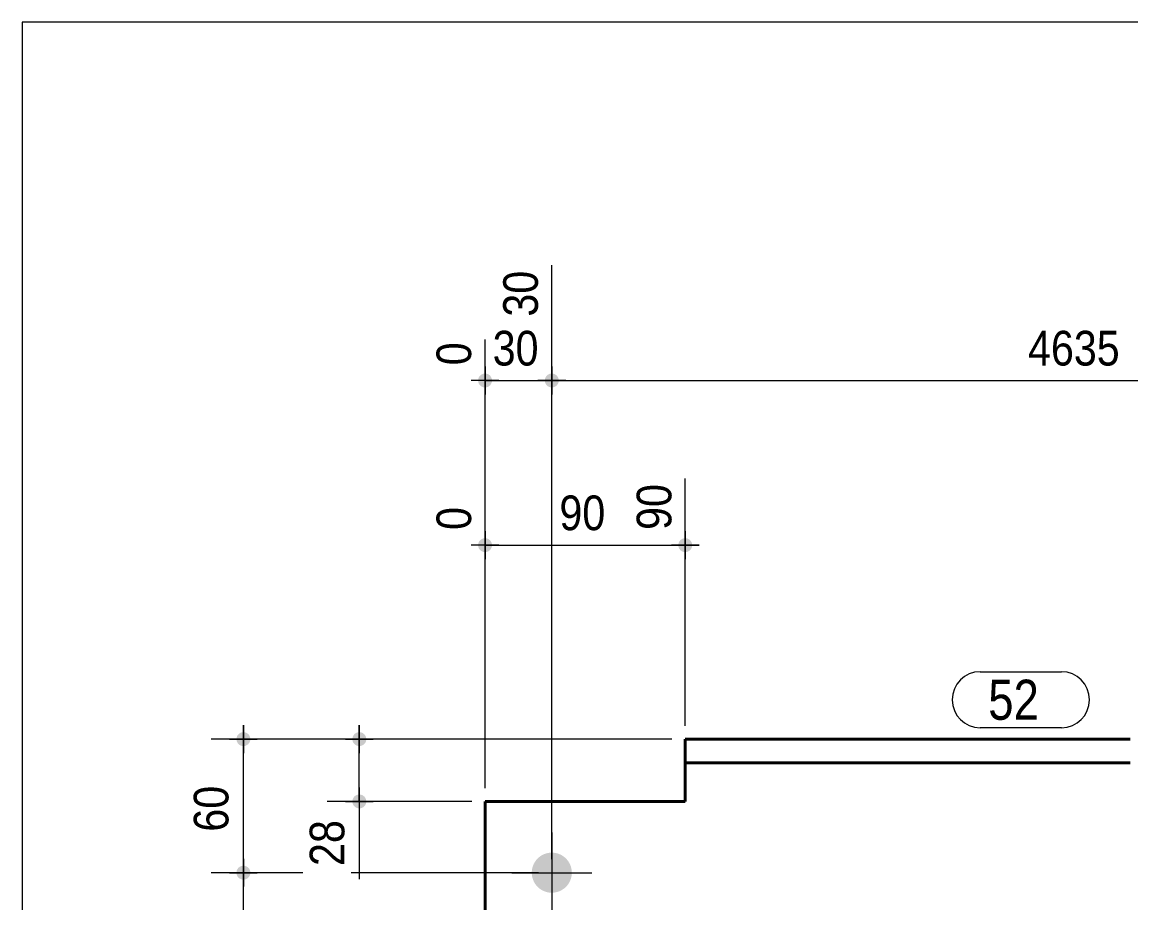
# Model space of a CAD drawing. Header units: millimetres. Extents: x 2 to 287, y 5 to 195.
# Drawn here: x 5 to 88.1, y 129.1 to 195 of the extents above; entities that cross this region are included whole.
import ezdxf

# ---------------------------------------------------------------- set-up
doc = ezdxf.new("R2010")
doc.units = ezdxf.units.MM
for name, color, linetype, lineweight in [('Boulon', 7, 'Continuous', 0), ('Cotation', 7, 'Continuous', 0), ('Feuille dessin', 5, 'Continuous', 0), ('Piece', 2, 'Continuous', 0), ('Repère pièce', 3, 'Continuous', 0)]:
    doc.layers.add(name, color=color, linetype=linetype, lineweight=lineweight)
doc.styles.add('ARIAL', font='ARIAL.TTF')
doc.styles.add('COMIC_SANS_MS', font='COMIC.TTF')

# ---------------------------------------------------------------- blocks, each defined once
blk = doc.blocks.new('*A3')
at = {"layer": 'Boulon'}
for points in [[(43.181, 131.357), (43.182, 131.394), (43.184, 131.43), (43.188, 131.467), (43.192, 131.504), (43.197, 131.54), (43.202, 131.576), (43.209, 131.613), (43.217, 131.649), (43.225, 131.684), (43.235, 131.72), (43.245, 131.755), (43.256, 131.791), (43.268, 131.825), (43.281, 131.86), (43.294, 131.894), (43.309, 131.928), (43.324, 131.961), (43.34, 131.994), (43.357, 132.027), (43.375, 132.059), (43.394, 132.091), (43.413, 132.122), (43.433, 132.153), (43.454, 132.184), (43.476, 132.214), (43.498, 132.243), (43.521, 132.272), (43.545, 132.3), (43.569, 132.327), (43.594, 132.354), (43.62, 132.381), (43.646, 132.406), (43.673, 132.431), (43.701, 132.456), (43.729, 132.48), (43.757, 132.503), (43.787, 132.525), (43.817, 132.546), (43.847, 132.567), (43.878, 132.587), (43.909, 132.607), (43.941, 132.625), (43.973, 132.643), (44.006, 132.66), (44.039, 132.676), (44.072, 132.691), (44.106, 132.706), (44.14, 132.719), (44.175, 132.732), (44.21, 132.744), (44.245, 132.755), (44.28, 132.766), (44.316, 132.775), (44.352, 132.784), (44.388, 132.791), (44.424, 132.798), (44.46, 132.804), (44.497, 132.809), (44.533, 132.813), (44.57, 132.816), (44.607, 132.818), (44.644, 132.82), (44.68, 132.82), (44.717, 132.82), (44.754, 132.818), (44.791, 132.816), (44.827, 132.813), (44.864, 132.809), (44.9, 132.804), (44.937, 132.798), (44.973, 132.791), (45.009, 132.784), (45.045, 132.775), (45.08, 132.766), (45.116, 132.755), (45.151, 132.744), (45.186, 132.732), (45.22, 132.719), (45.254, 132.706), (45.288, 132.691), (45.322, 132.676), (45.355, 132.66), (45.387, 132.643), (45.42, 132.625), (45.451, 132.607), (45.483, 132.587), (45.514, 132.567), (45.544, 132.546), (45.574, 132.525), (45.603, 132.503), (45.632, 132.48), (45.66, 132.456), (45.688, 132.431), (45.715, 132.406), (45.741, 132.381), (45.767, 132.354), (45.792, 132.327), (45.816, 132.3), (45.84, 132.272), (45.863, 132.243), (45.885, 132.214), (45.907, 132.184), (45.928, 132.153), (45.948, 132.122), (45.967, 132.091), (45.985, 132.059), (46.003, 132.027), (46.02, 131.994), (46.036, 131.961), (46.052, 131.928), (46.066, 131.894), (46.08, 131.86), (46.093, 131.825), (46.105, 131.791), (46.116, 131.755), (46.126, 131.72), (46.135, 131.684), (46.144, 131.649), (46.151, 131.613), (46.158, 131.576), (46.164, 131.54), (46.169, 131.504), (46.173, 131.467), (46.176, 131.43), (46.179, 131.394), (46.18, 131.357), (46.18, 131.32), (46.18, 131.283), (46.179, 131.246), (46.176, 131.21), (46.173, 131.173), (46.169, 131.136), (46.164, 131.1), (46.158, 131.064), (46.151, 131.027), (46.144, 130.991), (46.135, 130.956), (46.126, 130.92), (46.116, 130.885), (46.105, 130.849), (46.093, 130.815), (46.08, 130.78), (46.066, 130.746), (46.052, 130.712), (46.036, 130.679), (46.02, 130.646), (46.003, 130.613), (45.985, 130.581), (45.967, 130.549), (45.948, 130.518), (45.928, 130.487), (45.907, 130.456), (45.885, 130.426), (45.863, 130.397), (45.84, 130.368), (45.816, 130.34), (45.792, 130.313), (45.767, 130.286), (45.741, 130.259), (45.715, 130.234), (45.688, 130.209), (45.66, 130.184), (45.632, 130.16), (45.603, 130.137), (45.574, 130.115), (45.544, 130.094), (45.514, 130.073), (45.483, 130.053), (45.451, 130.033), (45.42, 130.015), (45.387, 129.997), (45.355, 129.98), (45.322, 129.964), (45.288, 129.949), (45.254, 129.934), (45.22, 129.921), (45.186, 129.908), (45.151, 129.896), (45.116, 129.885), (45.08, 129.874), (45.045, 129.865), (45.009, 129.856), (44.973, 129.849), (44.937, 129.842), (44.9, 129.836), (44.864, 129.831), (44.827, 129.827), (44.791, 129.824), (44.754, 129.822), (44.717, 129.82), (44.68, 129.82), (44.644, 129.82), (44.607, 129.822), (44.57, 129.824), (44.533, 129.827), (44.497, 129.831), (44.46, 129.836), (44.424, 129.842), (44.388, 129.849), (44.352, 129.856), (44.316, 129.865), (44.28, 129.874), (44.245, 129.885), (44.21, 129.896), (44.175, 129.908), (44.14, 129.921), (44.106, 129.934), (44.072, 129.949), (44.039, 129.964), (44.006, 129.98), (43.973, 129.997), (43.941, 130.015), (43.909, 130.033), (43.878, 130.053), (43.847, 130.073), (43.817, 130.094), (43.787, 130.115), (43.757, 130.137), (43.729, 130.16), (43.701, 130.184), (43.673, 130.209), (43.646, 130.234), (43.62, 130.259), (43.594, 130.286), (43.569, 130.313), (43.545, 130.34), (43.521, 130.368), (43.498, 130.397), (43.476, 130.426), (43.454, 130.456), (43.433, 130.487), (43.413, 130.518), (43.394, 130.549), (43.375, 130.581), (43.357, 130.613), (43.34, 130.646), (43.324, 130.679), (43.309, 130.712), (43.294, 130.746), (43.281, 130.78), (43.268, 130.815), (43.256, 130.849), (43.245, 130.885), (43.235, 130.92), (43.225, 130.956), (43.217, 130.991), (43.209, 131.027), (43.202, 131.064), (43.197, 131.1), (43.192, 131.136), (43.188, 131.173), (43.184, 131.21), (43.182, 131.246), (43.181, 131.283), (43.18, 131.32)], [(43.181, 116.357), (43.182, 116.394), (43.184, 116.43), (43.188, 116.467), (43.192, 116.504), (43.197, 116.54), (43.202, 116.576), (43.209, 116.613), (43.217, 116.649), (43.225, 116.684), (43.235, 116.72), (43.245, 116.755), (43.256, 116.791), (43.268, 116.825), (43.281, 116.86), (43.294, 116.894), (43.309, 116.928), (43.324, 116.961), (43.34, 116.994), (43.357, 117.027), (43.375, 117.059), (43.394, 117.091), (43.413, 117.122), (43.433, 117.153), (43.454, 117.184), (43.476, 117.214), (43.498, 117.243), (43.521, 117.272), (43.545, 117.3), (43.569, 117.327), (43.594, 117.354), (43.62, 117.381), (43.646, 117.406), (43.673, 117.431), (43.701, 117.456), (43.729, 117.48), (43.757, 117.503), (43.787, 117.525), (43.817, 117.546), (43.847, 117.567), (43.878, 117.587), (43.909, 117.607), (43.941, 117.625), (43.973, 117.643), (44.006, 117.66), (44.039, 117.676), (44.072, 117.691), (44.106, 117.706), (44.14, 117.719), (44.175, 117.732), (44.21, 117.744), (44.245, 117.755), (44.28, 117.766), (44.316, 117.775), (44.352, 117.784), (44.388, 117.791), (44.424, 117.798), (44.46, 117.804), (44.497, 117.809), (44.533, 117.813), (44.57, 117.816), (44.607, 117.818), (44.644, 117.82), (44.68, 117.82), (44.717, 117.82), (44.754, 117.818), (44.791, 117.816), (44.827, 117.813), (44.864, 117.809), (44.9, 117.804), (44.937, 117.798), (44.973, 117.791), (45.009, 117.784), (45.045, 117.775), (45.08, 117.766), (45.116, 117.755), (45.151, 117.744), (45.186, 117.732), (45.22, 117.719), (45.254, 117.706), (45.288, 117.691), (45.322, 117.676), (45.355, 117.66), (45.387, 117.643), (45.42, 117.625), (45.451, 117.607), (45.483, 117.587), (45.514, 117.567), (45.544, 117.546), (45.574, 117.525), (45.603, 117.503), (45.632, 117.48), (45.66, 117.456), (45.688, 117.431), (45.715, 117.406), (45.741, 117.381), (45.767, 117.354), (45.792, 117.327), (45.816, 117.3), (45.84, 117.272), (45.863, 117.243), (45.885, 117.214), (45.907, 117.184), (45.928, 117.153), (45.948, 117.122), (45.967, 117.091), (45.985, 117.059), (46.003, 117.027), (46.02, 116.994), (46.036, 116.961), (46.052, 116.928), (46.066, 116.894), (46.08, 116.86), (46.093, 116.825), (46.105, 116.791), (46.116, 116.755), (46.126, 116.72), (46.135, 116.684), (46.144, 116.649), (46.151, 116.613), (46.158, 116.576), (46.164, 116.54), (46.169, 116.504), (46.173, 116.467), (46.176, 116.43), (46.179, 116.394), (46.18, 116.357), (46.18, 116.32), (46.18, 116.283), (46.179, 116.246), (46.176, 116.21), (46.173, 116.173), (46.169, 116.136), (46.164, 116.1), (46.158, 116.064), (46.151, 116.027), (46.144, 115.991), (46.135, 115.956), (46.126, 115.92), (46.116, 115.885), (46.105, 115.849), (46.093, 115.815), (46.08, 115.78), (46.066, 115.746), (46.052, 115.712), (46.036, 115.679), (46.02, 115.646), (46.003, 115.613), (45.985, 115.581), (45.967, 115.549), (45.948, 115.518), (45.928, 115.487), (45.907, 115.456), (45.885, 115.426), (45.863, 115.397), (45.84, 115.368), (45.816, 115.34), (45.792, 115.313), (45.767, 115.286), (45.741, 115.259), (45.715, 115.234), (45.688, 115.209), (45.66, 115.184), (45.632, 115.16), (45.603, 115.137), (45.574, 115.115), (45.544, 115.094), (45.514, 115.073), (45.483, 115.053), (45.451, 115.033), (45.42, 115.015), (45.387, 114.997), (45.355, 114.98), (45.322, 114.964), (45.288, 114.949), (45.254, 114.934), (45.22, 114.921), (45.186, 114.908), (45.151, 114.896), (45.116, 114.885), (45.08, 114.874), (45.045, 114.865), (45.009, 114.856), (44.973, 114.849), (44.937, 114.842), (44.9, 114.836), (44.864, 114.831), (44.827, 114.827), (44.791, 114.824), (44.754, 114.822), (44.717, 114.82), (44.68, 114.82), (44.644, 114.82), (44.607, 114.822), (44.57, 114.824), (44.533, 114.827), (44.497, 114.831), (44.46, 114.836), (44.424, 114.842), (44.388, 114.849), (44.352, 114.856), (44.316, 114.865), (44.28, 114.874), (44.245, 114.885), (44.21, 114.896), (44.175, 114.908), (44.14, 114.921), (44.106, 114.934), (44.072, 114.949), (44.039, 114.964), (44.006, 114.98), (43.973, 114.997), (43.941, 115.015), (43.909, 115.033), (43.878, 115.053), (43.847, 115.073), (43.817, 115.094), (43.787, 115.115), (43.757, 115.137), (43.729, 115.16), (43.701, 115.184), (43.673, 115.209), (43.646, 115.234), (43.62, 115.259), (43.594, 115.286), (43.569, 115.313), (43.545, 115.34), (43.521, 115.368), (43.498, 115.397), (43.476, 115.426), (43.454, 115.456), (43.433, 115.487), (43.413, 115.518), (43.394, 115.549), (43.375, 115.581), (43.357, 115.613), (43.34, 115.646), (43.324, 115.679), (43.309, 115.712), (43.294, 115.746), (43.281, 115.78), (43.268, 115.815), (43.256, 115.849), (43.245, 115.885), (43.235, 115.92), (43.225, 115.956), (43.217, 115.991), (43.209, 116.027), (43.202, 116.064), (43.197, 116.1), (43.192, 116.136), (43.188, 116.173), (43.184, 116.21), (43.182, 116.246), (43.181, 116.283), (43.18, 116.32)], [(43.181, 101.357), (43.182, 101.394), (43.184, 101.43), (43.188, 101.467), (43.192, 101.504), (43.197, 101.54), (43.202, 101.576), (43.209, 101.613), (43.217, 101.649), (43.225, 101.684), (43.235, 101.72), (43.245, 101.755), (43.256, 101.791), (43.268, 101.825), (43.281, 101.86), (43.294, 101.894), (43.309, 101.928), (43.324, 101.961), (43.34, 101.994), (43.357, 102.027), (43.375, 102.059), (43.394, 102.091), (43.413, 102.122), (43.433, 102.153), (43.454, 102.184), (43.476, 102.214), (43.498, 102.243), (43.521, 102.272), (43.545, 102.3), (43.569, 102.327), (43.594, 102.354), (43.62, 102.381), (43.646, 102.406), (43.673, 102.431), (43.701, 102.456), (43.729, 102.48), (43.757, 102.503), (43.787, 102.525), (43.817, 102.546), (43.847, 102.567), (43.878, 102.587), (43.909, 102.607), (43.941, 102.625), (43.973, 102.643), (44.006, 102.66), (44.039, 102.676), (44.072, 102.691), (44.106, 102.706), (44.14, 102.719), (44.175, 102.732), (44.21, 102.744), (44.245, 102.755), (44.28, 102.766), (44.316, 102.775), (44.352, 102.784), (44.388, 102.791), (44.424, 102.798), (44.46, 102.804), (44.497, 102.809), (44.533, 102.813), (44.57, 102.816), (44.607, 102.818), (44.644, 102.82), (44.68, 102.82), (44.717, 102.82), (44.754, 102.818), (44.791, 102.816), (44.827, 102.813), (44.864, 102.809), (44.9, 102.804), (44.937, 102.798), (44.973, 102.791), (45.009, 102.784), (45.045, 102.775), (45.08, 102.766), (45.116, 102.755), (45.151, 102.744), (45.186, 102.732), (45.22, 102.719), (45.254, 102.706), (45.288, 102.691), (45.322, 102.676), (45.355, 102.66), (45.387, 102.643), (45.42, 102.625), (45.451, 102.607), (45.483, 102.587), (45.514, 102.567), (45.544, 102.546), (45.574, 102.525), (45.603, 102.503), (45.632, 102.48), (45.66, 102.456), (45.688, 102.431), (45.715, 102.406), (45.741, 102.381), (45.767, 102.354), (45.792, 102.327), (45.816, 102.3), (45.84, 102.272), (45.863, 102.243), (45.885, 102.214), (45.907, 102.184), (45.928, 102.153), (45.948, 102.122), (45.967, 102.091), (45.985, 102.059), (46.003, 102.027), (46.02, 101.994), (46.036, 101.961), (46.052, 101.928), (46.066, 101.894), (46.08, 101.86), (46.093, 101.825), (46.105, 101.791), (46.116, 101.755), (46.126, 101.72), (46.135, 101.684), (46.144, 101.649), (46.151, 101.613), (46.158, 101.576), (46.164, 101.54), (46.169, 101.504), (46.173, 101.467), (46.176, 101.43), (46.179, 101.394), (46.18, 101.357), (46.18, 101.32), (46.18, 101.283), (46.179, 101.246), (46.176, 101.21), (46.173, 101.173), (46.169, 101.136), (46.164, 101.1), (46.158, 101.064), (46.151, 101.027), (46.144, 100.991), (46.135, 100.956), (46.126, 100.92), (46.116, 100.885), (46.105, 100.849), (46.093, 100.815), (46.08, 100.78), (46.066, 100.746), (46.052, 100.712), (46.036, 100.679), (46.02, 100.646), (46.003, 100.613), (45.985, 100.581), (45.967, 100.549), (45.948, 100.518), (45.928, 100.487), (45.907, 100.456), (45.885, 100.426), (45.863, 100.397), (45.84, 100.368), (45.816, 100.34), (45.792, 100.313), (45.767, 100.286), (45.741, 100.259), (45.715, 100.234), (45.688, 100.209), (45.66, 100.184), (45.632, 100.16), (45.603, 100.137), (45.574, 100.115), (45.544, 100.094), (45.514, 100.073), (45.483, 100.053), (45.451, 100.033), (45.42, 100.015), (45.387, 99.997), (45.355, 99.98), (45.322, 99.964), (45.288, 99.949), (45.254, 99.934), (45.22, 99.921), (45.186, 99.908), (45.151, 99.896), (45.116, 99.885), (45.08, 99.874), (45.045, 99.865), (45.009, 99.856), (44.973, 99.849), (44.937, 99.842), (44.9, 99.836), (44.864, 99.831), (44.827, 99.827), (44.791, 99.824), (44.754, 99.822), (44.717, 99.82), (44.68, 99.82), (44.644, 99.82), (44.607, 99.822), (44.57, 99.824), (44.533, 99.827), (44.497, 99.831), (44.46, 99.836), (44.424, 99.842), (44.388, 99.849), (44.352, 99.856), (44.316, 99.865), (44.28, 99.874), (44.245, 99.885), (44.21, 99.896), (44.175, 99.908), (44.14, 99.921), (44.106, 99.934), (44.072, 99.949), (44.039, 99.964), (44.006, 99.98), (43.973, 99.997), (43.941, 100.015), (43.909, 100.033), (43.878, 100.053), (43.847, 100.073), (43.817, 100.094), (43.787, 100.115), (43.757, 100.137), (43.729, 100.16), (43.701, 100.184), (43.673, 100.209), (43.646, 100.234), (43.62, 100.259), (43.594, 100.286), (43.569, 100.313), (43.545, 100.34), (43.521, 100.368), (43.498, 100.397), (43.476, 100.426), (43.454, 100.456), (43.433, 100.487), (43.413, 100.518), (43.394, 100.549), (43.375, 100.581), (43.357, 100.613), (43.34, 100.646), (43.324, 100.679), (43.309, 100.712), (43.294, 100.746), (43.281, 100.78), (43.268, 100.815), (43.256, 100.849), (43.245, 100.885), (43.235, 100.92), (43.225, 100.956), (43.217, 100.991), (43.209, 101.027), (43.202, 101.064), (43.197, 101.1), (43.192, 101.136), (43.188, 101.173), (43.184, 101.21), (43.182, 101.246), (43.181, 101.283), (43.18, 101.32)]]:
    blk.add_hatch(color=256, dxfattribs=at).paths.add_polyline_path(points, flags=17)
at = {"layer": 'Boulon', "linetype": 'Continuous', "lineweight": 0}
for p, q in [((44.68, 134.32), (44.68, 128.32)), ((41.68, 131.32), (47.68, 131.32)), ((44.68, 119.32), (44.68, 113.32)), ((41.68, 116.32), (47.68, 116.32)), ((44.68, 104.32), (44.68, 98.32)), ((41.68, 101.32), (47.68, 101.32))]:
    blk.add_line(p, q, dxfattribs=at)
blk = doc.blocks.new('*A5')
at = {"layer": 'Piece', "color": 2, "linetype": 'Continuous', "lineweight": 40}
for p, q in [((54.679904, 136.653333), (54.679904, 141.32)), ((54.679904, 141.32), (88.013238, 141.32)), ((88.013238, 139.536667), (54.679904, 139.536667)), ((39.68, 95.986667), (39.68, 136.653333)), ((39.68, 136.653333), (54.679904, 136.653333))]:
    blk.add_line(p, q, dxfattribs=at)
blk = doc.blocks.new('*A6')
at = {"layer": 'Feuille dessin', "linetype": 'Continuous', "lineweight": 0}
for p, q in [((282, 195), (5, 195)), ((5, 195), (5, 5))]:
    blk.add_line(p, q, dxfattribs=at)
blk = doc.blocks.new('*A12')
at = {"layer": 'Cotation'}
for points in [[(39.654, 155.323), (39.629, 155.325), (39.604, 155.328), (39.579, 155.333), (39.554, 155.338), (39.529, 155.345), (39.505, 155.353), (39.481, 155.362), (39.458, 155.372), (39.435, 155.384), (39.413, 155.397), (39.391, 155.41), (39.37, 155.425), (39.35, 155.441), (39.331, 155.457), (39.312, 155.475), (39.295, 155.493), (39.278, 155.513), (39.262, 155.533), (39.248, 155.554), (39.234, 155.575), (39.221, 155.597), (39.21, 155.62), (39.2, 155.644), (39.19, 155.667), (39.182, 155.692), (39.176, 155.716), (39.17, 155.741), (39.166, 155.766), (39.163, 155.792), (39.161, 155.817), (39.16, 155.843), (39.161, 155.868), (39.163, 155.893), (39.166, 155.919), (39.17, 155.944), (39.176, 155.969), (39.182, 155.993), (39.19, 156.018), (39.2, 156.042), (39.21, 156.065), (39.221, 156.088), (39.234, 156.11), (39.248, 156.131), (39.262, 156.152), (39.278, 156.172), (39.295, 156.192), (39.312, 156.21), (39.331, 156.228), (39.35, 156.244), (39.37, 156.26), (39.391, 156.275), (39.413, 156.289), (39.435, 156.301), (39.458, 156.313), (39.481, 156.323), (39.505, 156.332), (39.529, 156.34), (39.554, 156.347), (39.579, 156.353), (39.604, 156.357), (39.629, 156.36), (39.654, 156.362), (39.68, 156.363), (39.706, 156.362), (39.731, 156.36), (39.756, 156.357), (39.781, 156.353), (39.806, 156.347), (39.831, 156.34), (39.855, 156.332), (39.879, 156.323), (39.902, 156.313), (39.925, 156.301), (39.947, 156.289), (39.969, 156.275), (39.99, 156.26), (40.01, 156.244), (40.029, 156.228), (40.048, 156.21), (40.065, 156.192), (40.082, 156.172), (40.098, 156.152), (40.112, 156.131), (40.126, 156.11), (40.139, 156.088), (40.15, 156.065), (40.16, 156.042), (40.17, 156.018), (40.178, 155.993), (40.184, 155.969), (40.19, 155.944), (40.194, 155.919), (40.197, 155.893), (40.199, 155.868), (40.2, 155.843), (40.199, 155.817), (40.197, 155.792), (40.194, 155.766), (40.19, 155.741), (40.184, 155.716), (40.178, 155.692), (40.17, 155.667), (40.16, 155.644), (40.15, 155.62), (40.139, 155.597), (40.126, 155.575), (40.112, 155.554), (40.098, 155.533), (40.082, 155.513), (40.065, 155.493), (40.048, 155.475), (40.029, 155.457), (40.01, 155.441), (39.99, 155.425), (39.969, 155.41), (39.947, 155.397), (39.925, 155.384), (39.902, 155.372), (39.879, 155.362), (39.855, 155.353), (39.831, 155.345), (39.806, 155.338), (39.781, 155.333), (39.756, 155.328), (39.731, 155.325), (39.706, 155.323), (39.68, 155.323)], [(54.654, 155.323), (54.629, 155.325), (54.604, 155.328), (54.578, 155.333), (54.554, 155.338), (54.529, 155.345), (54.505, 155.353), (54.481, 155.362), (54.458, 155.372), (54.435, 155.384), (54.413, 155.397), (54.391, 155.41), (54.37, 155.425), (54.35, 155.441), (54.331, 155.457), (54.312, 155.475), (54.295, 155.493), (54.278, 155.513), (54.262, 155.533), (54.248, 155.554), (54.234, 155.575), (54.221, 155.597), (54.21, 155.62), (54.199, 155.644), (54.19, 155.667), (54.182, 155.692), (54.175, 155.716), (54.17, 155.741), (54.166, 155.766), (54.162, 155.792), (54.161, 155.817), (54.16, 155.843), (54.161, 155.868), (54.162, 155.893), (54.166, 155.919), (54.17, 155.944), (54.175, 155.969), (54.182, 155.993), (54.19, 156.018), (54.199, 156.042), (54.21, 156.065), (54.221, 156.088), (54.234, 156.11), (54.248, 156.131), (54.262, 156.152), (54.278, 156.172), (54.295, 156.192), (54.312, 156.21), (54.331, 156.228), (54.35, 156.244), (54.37, 156.26), (54.391, 156.275), (54.413, 156.289), (54.435, 156.301), (54.458, 156.313), (54.481, 156.323), (54.505, 156.332), (54.529, 156.34), (54.554, 156.347), (54.578, 156.353), (54.604, 156.357), (54.629, 156.36), (54.654, 156.362), (54.68, 156.363), (54.705, 156.362), (54.731, 156.36), (54.756, 156.357), (54.781, 156.353), (54.806, 156.347), (54.831, 156.34), (54.855, 156.332), (54.879, 156.323), (54.902, 156.313), (54.925, 156.301), (54.947, 156.289), (54.969, 156.275), (54.99, 156.26), (55.01, 156.244), (55.029, 156.228), (55.048, 156.21), (55.065, 156.192), (55.082, 156.172), (55.098, 156.152), (55.112, 156.131), (55.126, 156.11), (55.139, 156.088), (55.15, 156.065), (55.16, 156.042), (55.17, 156.018), (55.178, 155.993), (55.184, 155.969), (55.19, 155.944), (55.194, 155.919), (55.197, 155.893), (55.199, 155.868), (55.2, 155.843), (55.199, 155.817), (55.197, 155.792), (55.194, 155.766), (55.19, 155.741), (55.184, 155.716), (55.178, 155.692), (55.17, 155.667), (55.16, 155.644), (55.15, 155.62), (55.139, 155.597), (55.126, 155.575), (55.112, 155.554), (55.098, 155.533), (55.082, 155.513), (55.065, 155.493), (55.048, 155.475), (55.029, 155.457), (55.01, 155.441), (54.99, 155.425), (54.969, 155.41), (54.947, 155.397), (54.925, 155.384), (54.902, 155.372), (54.879, 155.362), (54.855, 155.353), (54.831, 155.345), (54.806, 155.338), (54.781, 155.333), (54.756, 155.328), (54.731, 155.325), (54.705, 155.323), (54.68, 155.323)]]:
    blk.add_hatch(color=256, dxfattribs=at).paths.add_polyline_path(points, flags=17)
at = {"layer": 'Cotation', "linetype": 'Continuous', "lineweight": 0}
for p, q in [((54.68, 142.32), (54.68, 160.839)), ((39.68, 137.653), (39.68, 158.911)), ((39.68, 156.883), (39.68, 154.803)), ((54.68, 156.883), (54.68, 154.803)), ((40.72, 155.843), (38.64, 155.843)), ((39.68, 155.843), (38.64, 155.843)), ((39.68, 155.843), (54.68, 155.843)), ((55.72, 155.843), (53.64, 155.843)), ((54.68, 155.843), (55.72, 155.843))]:
    blk.add_line(p, q, dxfattribs=at)
at = {"layer": 'Cotation'}
for p in [(39.68, 155.843), (54.68, 155.843)]:
    blk.add_point(p, dxfattribs=at)
at = {"layer": 'Cotation', "style": 'ARIAL', "width": 0.85}
blk.add_text('90', height=2.6, dxfattribs=at).set_placement((45.252, 156.963))
for s, p in [('90', (53.64, 156.983)), ('0', (38.64, 156.983))]:
    blk.add_text(s, height=2.6, rotation=90.00021, dxfattribs=at).set_placement(p)
blk = doc.blocks.new('*A14')
at = {"layer": 'Cotation'}
for points in [[(39.654, 167.653), (39.629, 167.655), (39.604, 167.658), (39.579, 167.662), (39.554, 167.668), (39.529, 167.675), (39.505, 167.683), (39.481, 167.692), (39.458, 167.702), (39.435, 167.714), (39.413, 167.726), (39.391, 167.74), (39.37, 167.755), (39.35, 167.77), (39.331, 167.787), (39.312, 167.805), (39.295, 167.823), (39.278, 167.842), (39.262, 167.863), (39.248, 167.883), (39.234, 167.905), (39.221, 167.927), (39.21, 167.95), (39.2, 167.973), (39.19, 167.997), (39.182, 168.021), (39.176, 168.046), (39.17, 168.071), (39.166, 168.096), (39.163, 168.121), (39.161, 168.147), (39.16, 168.172), (39.161, 168.198), (39.163, 168.223), (39.166, 168.249), (39.17, 168.274), (39.176, 168.299), (39.182, 168.323), (39.19, 168.347), (39.2, 168.371), (39.21, 168.395), (39.221, 168.417), (39.234, 168.44), (39.248, 168.461), (39.262, 168.482), (39.278, 168.502), (39.295, 168.521), (39.312, 168.54), (39.331, 168.558), (39.35, 168.574), (39.37, 168.59), (39.391, 168.605), (39.413, 168.618), (39.435, 168.631), (39.458, 168.642), (39.481, 168.653), (39.505, 168.662), (39.529, 168.67), (39.554, 168.677), (39.579, 168.682), (39.604, 168.687), (39.629, 168.69), (39.654, 168.692), (39.68, 168.692), (39.706, 168.692), (39.731, 168.69), (39.756, 168.687), (39.781, 168.682), (39.806, 168.677), (39.831, 168.67), (39.855, 168.662), (39.879, 168.653), (39.902, 168.642), (39.925, 168.631), (39.947, 168.618), (39.969, 168.605), (39.99, 168.59), (40.01, 168.574), (40.029, 168.558), (40.048, 168.54), (40.065, 168.521), (40.082, 168.502), (40.098, 168.482), (40.112, 168.461), (40.126, 168.44), (40.139, 168.417), (40.15, 168.395), (40.16, 168.371), (40.17, 168.347), (40.178, 168.323), (40.184, 168.299), (40.19, 168.274), (40.194, 168.249), (40.197, 168.223), (40.199, 168.198), (40.2, 168.172), (40.199, 168.147), (40.197, 168.121), (40.194, 168.096), (40.19, 168.071), (40.184, 168.046), (40.178, 168.021), (40.17, 167.997), (40.16, 167.973), (40.15, 167.95), (40.139, 167.927), (40.126, 167.905), (40.112, 167.883), (40.098, 167.863), (40.082, 167.842), (40.065, 167.823), (40.048, 167.805), (40.029, 167.787), (40.01, 167.77), (39.99, 167.755), (39.969, 167.74), (39.947, 167.726), (39.925, 167.714), (39.902, 167.702), (39.879, 167.692), (39.855, 167.683), (39.831, 167.675), (39.806, 167.668), (39.781, 167.662), (39.756, 167.658), (39.731, 167.655), (39.706, 167.653), (39.68, 167.652)], [(44.655, 167.653), (44.629, 167.655), (44.604, 167.658), (44.579, 167.662), (44.554, 167.668), (44.529, 167.675), (44.505, 167.683), (44.481, 167.692), (44.458, 167.702), (44.435, 167.714), (44.413, 167.726), (44.391, 167.74), (44.371, 167.755), (44.35, 167.77), (44.331, 167.787), (44.313, 167.805), (44.295, 167.823), (44.278, 167.842), (44.263, 167.863), (44.248, 167.883), (44.234, 167.905), (44.222, 167.927), (44.21, 167.95), (44.2, 167.973), (44.191, 167.997), (44.183, 168.021), (44.176, 168.046), (44.17, 168.071), (44.166, 168.096), (44.163, 168.121), (44.161, 168.147), (44.16, 168.172), (44.161, 168.198), (44.163, 168.223), (44.166, 168.249), (44.17, 168.274), (44.176, 168.299), (44.183, 168.323), (44.191, 168.347), (44.2, 168.371), (44.21, 168.395), (44.222, 168.417), (44.234, 168.44), (44.248, 168.461), (44.263, 168.482), (44.278, 168.502), (44.295, 168.521), (44.313, 168.54), (44.331, 168.558), (44.35, 168.574), (44.371, 168.59), (44.391, 168.605), (44.413, 168.618), (44.435, 168.631), (44.458, 168.642), (44.481, 168.653), (44.505, 168.662), (44.529, 168.67), (44.554, 168.677), (44.579, 168.682), (44.604, 168.687), (44.629, 168.69), (44.655, 168.692), (44.68, 168.692), (44.706, 168.692), (44.731, 168.69), (44.757, 168.687), (44.782, 168.682), (44.807, 168.677), (44.831, 168.67), (44.855, 168.662), (44.879, 168.653), (44.903, 168.642), (44.925, 168.631), (44.948, 168.618), (44.969, 168.605), (44.99, 168.59), (45.01, 168.574), (45.03, 168.558), (45.048, 168.54), (45.066, 168.521), (45.082, 168.502), (45.098, 168.482), (45.113, 168.461), (45.126, 168.44), (45.139, 168.417), (45.15, 168.395), (45.161, 168.371), (45.17, 168.347), (45.178, 168.323), (45.185, 168.299), (45.19, 168.274), (45.195, 168.249), (45.198, 168.223), (45.2, 168.198), (45.2, 168.172), (45.2, 168.147), (45.198, 168.121), (45.195, 168.096), (45.19, 168.071), (45.185, 168.046), (45.178, 168.021), (45.17, 167.997), (45.161, 167.973), (45.15, 167.95), (45.139, 167.927), (45.126, 167.905), (45.113, 167.883), (45.098, 167.863), (45.082, 167.842), (45.066, 167.823), (45.048, 167.805), (45.03, 167.787), (45.01, 167.77), (44.99, 167.755), (44.969, 167.74), (44.948, 167.726), (44.925, 167.714), (44.903, 167.702), (44.879, 167.692), (44.855, 167.683), (44.831, 167.675), (44.807, 167.668), (44.782, 167.662), (44.757, 167.658), (44.731, 167.655), (44.706, 167.653), (44.68, 167.652)]]:
    blk.add_hatch(color=256, dxfattribs=at).paths.add_polyline_path(points, flags=17)
at = {"layer": 'Cotation', "linetype": 'Continuous', "lineweight": 0}
for p, q in [((44.68, 132.32), (44.68, 176.809)), ((39.68, 137.653), (39.68, 171.241)), ((39.68, 169.212), (39.68, 167.132)), ((44.68, 169.212), (44.68, 167.132)), ((40.72, 168.172), (38.64, 168.172)), ((39.68, 168.172), (38.64, 168.172)), ((39.68, 168.172), (44.68, 168.172)), ((45.72, 168.172), (43.64, 168.172)), ((44.68, 168.172), (45.72, 168.172))]:
    blk.add_line(p, q, dxfattribs=at)
at = {"layer": 'Cotation'}
for p in [(39.68, 168.172), (44.68, 168.172)]:
    blk.add_point(p, dxfattribs=at)
at = {"layer": 'Cotation', "style": 'ARIAL', "width": 0.85}
for s, p in [('30', (43.64, 172.952)), ('0', (38.64, 169.312))]:
    blk.add_text(s, height=2.6, rotation=90.00021, dxfattribs=at).set_placement(p)
blk.add_text('30', height=2.6, dxfattribs=at).set_placement((40.252, 169.292))
blk = doc.blocks.new('*A15')
at = {"layer": 'Cotation'}
for points in [[(44.655, 167.653), (44.629, 167.655), (44.604, 167.658), (44.579, 167.662), (44.554, 167.668), (44.529, 167.675), (44.505, 167.683), (44.481, 167.692), (44.458, 167.702), (44.435, 167.714), (44.413, 167.726), (44.391, 167.74), (44.371, 167.755), (44.35, 167.77), (44.331, 167.787), (44.313, 167.805), (44.295, 167.823), (44.278, 167.842), (44.263, 167.863), (44.248, 167.883), (44.234, 167.905), (44.222, 167.927), (44.21, 167.95), (44.2, 167.973), (44.191, 167.997), (44.183, 168.021), (44.176, 168.046), (44.17, 168.071), (44.166, 168.096), (44.163, 168.121), (44.161, 168.147), (44.16, 168.172), (44.161, 168.198), (44.163, 168.223), (44.166, 168.249), (44.17, 168.274), (44.176, 168.299), (44.183, 168.323), (44.191, 168.347), (44.2, 168.371), (44.21, 168.395), (44.222, 168.417), (44.234, 168.44), (44.248, 168.461), (44.263, 168.482), (44.278, 168.502), (44.295, 168.521), (44.313, 168.54), (44.331, 168.558), (44.35, 168.574), (44.371, 168.59), (44.391, 168.605), (44.413, 168.618), (44.435, 168.631), (44.458, 168.642), (44.481, 168.653), (44.505, 168.662), (44.529, 168.67), (44.554, 168.677), (44.579, 168.682), (44.604, 168.687), (44.629, 168.69), (44.655, 168.692), (44.68, 168.692), (44.706, 168.692), (44.731, 168.69), (44.757, 168.687), (44.782, 168.682), (44.807, 168.677), (44.831, 168.67), (44.855, 168.662), (44.879, 168.653), (44.903, 168.642), (44.925, 168.631), (44.948, 168.618), (44.969, 168.605), (44.99, 168.59), (45.01, 168.574), (45.03, 168.558), (45.048, 168.54), (45.066, 168.521), (45.082, 168.502), (45.098, 168.482), (45.113, 168.461), (45.126, 168.44), (45.139, 168.417), (45.15, 168.395), (45.161, 168.371), (45.17, 168.347), (45.178, 168.323), (45.185, 168.299), (45.19, 168.274), (45.195, 168.249), (45.198, 168.223), (45.2, 168.198), (45.2, 168.172), (45.2, 168.147), (45.198, 168.121), (45.195, 168.096), (45.19, 168.071), (45.185, 168.046), (45.178, 168.021), (45.17, 167.997), (45.161, 167.973), (45.15, 167.95), (45.139, 167.927), (45.126, 167.905), (45.113, 167.883), (45.098, 167.863), (45.082, 167.842), (45.066, 167.823), (45.048, 167.805), (45.03, 167.787), (45.01, 167.77), (44.99, 167.755), (44.969, 167.74), (44.948, 167.726), (44.925, 167.714), (44.903, 167.702), (44.879, 167.692), (44.855, 167.683), (44.831, 167.675), (44.807, 167.668), (44.782, 167.662), (44.757, 167.658), (44.731, 167.655), (44.706, 167.653), (44.68, 167.652)], [(123.73, 167.653), (123.705, 167.655), (123.68, 167.658), (123.655, 167.662), (123.63, 167.668), (123.605, 167.675), (123.581, 167.683), (123.557, 167.692), (123.534, 167.702), (123.511, 167.714), (123.489, 167.726), (123.467, 167.74), (123.446, 167.755), (123.426, 167.77), (123.407, 167.787), (123.388, 167.805), (123.371, 167.823), (123.354, 167.842), (123.338, 167.863), (123.324, 167.883), (123.31, 167.905), (123.297, 167.927), (123.286, 167.95), (123.276, 167.973), (123.266, 167.997), (123.258, 168.021), (123.252, 168.046), (123.246, 168.071), (123.242, 168.096), (123.238, 168.121), (123.237, 168.147), (123.236, 168.172), (123.237, 168.198), (123.238, 168.223), (123.242, 168.249), (123.246, 168.274), (123.252, 168.299), (123.258, 168.323), (123.266, 168.347), (123.276, 168.371), (123.286, 168.395), (123.297, 168.417), (123.31, 168.44), (123.324, 168.461), (123.338, 168.482), (123.354, 168.502), (123.371, 168.521), (123.388, 168.54), (123.407, 168.558), (123.426, 168.574), (123.446, 168.59), (123.467, 168.605), (123.489, 168.618), (123.511, 168.631), (123.534, 168.642), (123.557, 168.653), (123.581, 168.662), (123.605, 168.67), (123.63, 168.677), (123.655, 168.682), (123.68, 168.687), (123.705, 168.69), (123.73, 168.692), (123.756, 168.692), (123.781, 168.692), (123.807, 168.69), (123.832, 168.687), (123.857, 168.682), (123.882, 168.677), (123.907, 168.67), (123.931, 168.662), (123.955, 168.653), (123.978, 168.642), (124.001, 168.631), (124.023, 168.618), (124.045, 168.605), (124.066, 168.59), (124.086, 168.574), (124.105, 168.558), (124.124, 168.54), (124.141, 168.521), (124.158, 168.502), (124.174, 168.482), (124.188, 168.461), (124.202, 168.44), (124.215, 168.417), (124.226, 168.395), (124.236, 168.371), (124.246, 168.347), (124.254, 168.323), (124.26, 168.299), (124.266, 168.274), (124.27, 168.249), (124.273, 168.223), (124.275, 168.198), (124.276, 168.172), (124.275, 168.147), (124.273, 168.121), (124.27, 168.096), (124.266, 168.071), (124.26, 168.046), (124.254, 168.021), (124.246, 167.997), (124.236, 167.973), (124.226, 167.95), (124.215, 167.927), (124.202, 167.905), (124.188, 167.883), (124.174, 167.863), (124.158, 167.842), (124.141, 167.823), (124.124, 167.805), (124.105, 167.787), (124.086, 167.77), (124.066, 167.755), (124.045, 167.74), (124.023, 167.726), (124.001, 167.714), (123.978, 167.702), (123.955, 167.692), (123.931, 167.683), (123.907, 167.675), (123.882, 167.668), (123.857, 167.662), (123.832, 167.658), (123.807, 167.655), (123.781, 167.653), (123.756, 167.652)]]:
    blk.add_hatch(color=256, dxfattribs=at).paths.add_polyline_path(points, flags=17)
at = {"layer": 'Cotation', "linetype": 'Continuous', "lineweight": 0}
for p, q in [((123.756, 132.32), (123.756, 177.026)), ((44.68, 132.32), (44.68, 176.809)), ((44.68, 169.212), (44.68, 167.132)), ((123.756, 169.212), (123.756, 167.132)), ((45.72, 168.172), (43.64, 168.172)), ((44.68, 168.172), (43.64, 168.172)), ((44.68, 168.172), (123.756, 168.172)), ((124.796, 168.172), (122.716, 168.172)), ((123.756, 168.172), (124.796, 168.172))]:
    blk.add_line(p, q, dxfattribs=at)
at = {"layer": 'Cotation'}
for p in [(44.68, 168.172), (123.756, 168.172)]:
    blk.add_point(p, dxfattribs=at)
at = {"layer": 'Cotation', "style": 'ARIAL', "width": 0.85}
blk.add_text('4665', height=2.6, rotation=90.00021, dxfattribs=at).set_placement((122.716, 169.312))
blk.add_text('4635', height=2.6, dxfattribs=at).set_placement((80.361, 169.292))
blk = doc.blocks.new('*A20')
at = {"layer": 'Cotation'}
for points in [[(30.234, 140.801), (30.209, 140.803), (30.184, 140.806), (30.159, 140.81), (30.134, 140.816), (30.109, 140.822), (30.085, 140.83), (30.061, 140.84), (30.038, 140.85), (30.015, 140.861), (29.993, 140.874), (29.971, 140.888), (29.95, 140.902), (29.93, 140.918), (29.911, 140.935), (29.892, 140.952), (29.875, 140.971), (29.858, 140.99), (29.842, 141.01), (29.828, 141.031), (29.814, 141.053), (29.801, 141.075), (29.79, 141.098), (29.78, 141.121), (29.77, 141.145), (29.762, 141.169), (29.756, 141.194), (29.75, 141.219), (29.746, 141.244), (29.743, 141.269), (29.741, 141.294), (29.74, 141.32), (29.741, 141.346), (29.743, 141.371), (29.746, 141.396), (29.75, 141.421), (29.756, 141.446), (29.762, 141.471), (29.77, 141.495), (29.78, 141.519), (29.79, 141.542), (29.801, 141.565), (29.814, 141.587), (29.828, 141.609), (29.842, 141.63), (29.858, 141.65), (29.875, 141.669), (29.892, 141.688), (29.911, 141.705), (29.93, 141.722), (29.95, 141.738), (29.971, 141.752), (29.993, 141.766), (30.015, 141.779), (30.038, 141.79), (30.061, 141.8), (30.085, 141.81), (30.109, 141.818), (30.134, 141.824), (30.159, 141.83), (30.184, 141.834), (30.209, 141.837), (30.234, 141.839), (30.26, 141.84), (30.286, 141.839), (30.311, 141.837), (30.336, 141.834), (30.361, 141.83), (30.386, 141.824), (30.411, 141.818), (30.435, 141.81), (30.459, 141.8), (30.482, 141.79), (30.505, 141.779), (30.527, 141.766), (30.549, 141.752), (30.57, 141.738), (30.59, 141.722), (30.609, 141.705), (30.628, 141.688), (30.645, 141.669), (30.662, 141.65), (30.678, 141.63), (30.692, 141.609), (30.706, 141.587), (30.719, 141.565), (30.73, 141.542), (30.74, 141.519), (30.75, 141.495), (30.758, 141.471), (30.764, 141.446), (30.77, 141.421), (30.774, 141.396), (30.777, 141.371), (30.779, 141.346), (30.78, 141.32), (30.779, 141.294), (30.777, 141.269), (30.774, 141.244), (30.77, 141.219), (30.764, 141.194), (30.758, 141.169), (30.75, 141.145), (30.74, 141.121), (30.73, 141.098), (30.719, 141.075), (30.706, 141.053), (30.692, 141.031), (30.678, 141.01), (30.662, 140.99), (30.645, 140.971), (30.628, 140.952), (30.609, 140.935), (30.59, 140.918), (30.57, 140.902), (30.549, 140.888), (30.527, 140.874), (30.505, 140.861), (30.482, 140.85), (30.459, 140.84), (30.435, 140.83), (30.411, 140.822), (30.386, 140.816), (30.361, 140.81), (30.336, 140.806), (30.311, 140.803), (30.286, 140.801), (30.26, 140.8)], [(30.234, 136.134), (30.209, 136.136), (30.184, 136.139), (30.159, 136.143), (30.134, 136.149), (30.109, 136.156), (30.085, 136.164), (30.061, 136.173), (30.038, 136.183), (30.015, 136.195), (29.993, 136.207), (29.971, 136.221), (29.95, 136.236), (29.93, 136.251), (29.911, 136.268), (29.892, 136.286), (29.875, 136.304), (29.858, 136.323), (29.842, 136.344), (29.828, 136.364), (29.814, 136.386), (29.801, 136.408), (29.79, 136.431), (29.78, 136.454), (29.77, 136.478), (29.762, 136.502), (29.756, 136.527), (29.75, 136.552), (29.746, 136.577), (29.743, 136.602), (29.741, 136.628), (29.74, 136.653), (29.741, 136.679), (29.743, 136.704), (29.746, 136.73), (29.75, 136.755), (29.756, 136.78), (29.762, 136.804), (29.77, 136.829), (29.78, 136.852), (29.79, 136.876), (29.801, 136.898), (29.814, 136.921), (29.828, 136.942), (29.842, 136.963), (29.858, 136.983), (29.875, 137.003), (29.892, 137.021), (29.911, 137.039), (29.93, 137.055), (29.95, 137.071), (29.971, 137.086), (29.993, 137.099), (30.015, 137.112), (30.038, 137.123), (30.061, 137.134), (30.085, 137.143), (30.109, 137.151), (30.134, 137.158), (30.159, 137.163), (30.184, 137.168), (30.209, 137.171), (30.234, 137.173), (30.26, 137.173), (30.286, 137.173), (30.311, 137.171), (30.336, 137.168), (30.361, 137.163), (30.386, 137.158), (30.411, 137.151), (30.435, 137.143), (30.459, 137.134), (30.482, 137.123), (30.505, 137.112), (30.527, 137.099), (30.549, 137.086), (30.57, 137.071), (30.59, 137.055), (30.609, 137.039), (30.628, 137.021), (30.645, 137.003), (30.662, 136.983), (30.678, 136.963), (30.692, 136.942), (30.706, 136.921), (30.719, 136.898), (30.73, 136.876), (30.74, 136.852), (30.75, 136.829), (30.758, 136.804), (30.764, 136.78), (30.77, 136.755), (30.774, 136.73), (30.777, 136.704), (30.779, 136.679), (30.78, 136.653), (30.779, 136.628), (30.777, 136.602), (30.774, 136.577), (30.77, 136.552), (30.764, 136.527), (30.758, 136.502), (30.75, 136.478), (30.74, 136.454), (30.73, 136.431), (30.719, 136.408), (30.706, 136.386), (30.692, 136.364), (30.678, 136.344), (30.662, 136.323), (30.645, 136.304), (30.628, 136.286), (30.609, 136.268), (30.59, 136.251), (30.57, 136.236), (30.549, 136.221), (30.527, 136.207), (30.505, 136.195), (30.482, 136.183), (30.459, 136.173), (30.435, 136.164), (30.411, 136.156), (30.386, 136.149), (30.361, 136.143), (30.336, 136.139), (30.311, 136.136), (30.286, 136.134), (30.26, 136.133)]]:
    blk.add_hatch(color=256, dxfattribs=at).paths.add_polyline_path(points, flags=17)
at = {"layer": 'Cotation', "linetype": 'Continuous', "lineweight": 0}
for p, q in [((30.26, 142.36), (30.26, 140.28)), ((30.26, 141.32), (30.26, 142.36)), ((53.68, 141.32), (27.84, 141.32)), ((29.22, 141.32), (31.3, 141.32)), ((30.26, 136.653), (30.26, 141.32)), ((30.26, 137.693), (30.26, 135.613)), ((38.68, 136.653), (27.84, 136.653)), ((29.22, 136.653), (31.3, 136.653)), ((30.26, 136.653), (30.26, 130.846)), ((30.26, 136.653), (30.26, 130.846))]:
    blk.add_line(p, q, dxfattribs=at)
at = {"layer": 'Cotation'}
for p in [(30.26, 141.32), (30.26, 136.653)]:
    blk.add_point(p, dxfattribs=at)
at = {"layer": 'Cotation', "style": 'ARIAL', "width": 0.85}
blk.add_text('28', height=2.6, rotation=90.00021, dxfattribs=at).set_placement((29.14, 131.821))
blk = doc.blocks.new('*A23')
at = {"layer": 'Cotation'}
for points in [[(21.55, 130.801), (21.524, 130.803), (21.499, 130.806), (21.474, 130.81), (21.449, 130.816), (21.424, 130.822), (21.4, 130.83), (21.376, 130.84), (21.353, 130.85), (21.33, 130.861), (21.308, 130.874), (21.286, 130.888), (21.265, 130.902), (21.245, 130.918), (21.226, 130.935), (21.207, 130.952), (21.19, 130.971), (21.173, 130.99), (21.157, 131.01), (21.143, 131.031), (21.129, 131.053), (21.117, 131.075), (21.105, 131.098), (21.095, 131.121), (21.086, 131.145), (21.078, 131.169), (21.071, 131.194), (21.065, 131.219), (21.061, 131.244), (21.058, 131.269), (21.056, 131.294), (21.055, 131.32), (21.056, 131.346), (21.058, 131.371), (21.061, 131.396), (21.065, 131.421), (21.071, 131.446), (21.078, 131.471), (21.086, 131.495), (21.095, 131.519), (21.105, 131.542), (21.117, 131.565), (21.129, 131.587), (21.143, 131.609), (21.157, 131.63), (21.173, 131.65), (21.19, 131.669), (21.207, 131.688), (21.226, 131.705), (21.245, 131.722), (21.265, 131.738), (21.286, 131.752), (21.308, 131.766), (21.33, 131.779), (21.353, 131.79), (21.376, 131.8), (21.4, 131.81), (21.424, 131.818), (21.449, 131.824), (21.474, 131.83), (21.499, 131.834), (21.524, 131.837), (21.55, 131.839), (21.575, 131.84), (21.601, 131.839), (21.626, 131.837), (21.651, 131.834), (21.677, 131.83), (21.701, 131.824), (21.726, 131.818), (21.75, 131.81), (21.774, 131.8), (21.797, 131.79), (21.82, 131.779), (21.842, 131.766), (21.864, 131.752), (21.885, 131.738), (21.905, 131.722), (21.924, 131.705), (21.943, 131.688), (21.96, 131.669), (21.977, 131.65), (21.993, 131.63), (22.008, 131.609), (22.021, 131.587), (22.034, 131.565), (22.045, 131.542), (22.056, 131.519), (22.065, 131.495), (22.073, 131.471), (22.08, 131.446), (22.085, 131.421), (22.09, 131.396), (22.093, 131.371), (22.095, 131.346), (22.095, 131.32), (22.095, 131.294), (22.093, 131.269), (22.09, 131.244), (22.085, 131.219), (22.08, 131.194), (22.073, 131.169), (22.065, 131.145), (22.056, 131.121), (22.045, 131.098), (22.034, 131.075), (22.021, 131.053), (22.008, 131.031), (21.993, 131.01), (21.977, 130.99), (21.96, 130.971), (21.943, 130.952), (21.924, 130.935), (21.905, 130.918), (21.885, 130.902), (21.864, 130.888), (21.842, 130.874), (21.82, 130.861), (21.797, 130.85), (21.774, 130.84), (21.75, 130.83), (21.726, 130.822), (21.701, 130.816), (21.677, 130.81), (21.651, 130.806), (21.626, 130.803), (21.601, 130.801), (21.575, 130.8)], [(21.55, 115.801), (21.524, 115.803), (21.499, 115.806), (21.474, 115.81), (21.449, 115.816), (21.424, 115.822), (21.4, 115.83), (21.376, 115.84), (21.353, 115.85), (21.33, 115.861), (21.308, 115.874), (21.286, 115.888), (21.265, 115.902), (21.245, 115.918), (21.226, 115.935), (21.207, 115.952), (21.19, 115.971), (21.173, 115.99), (21.157, 116.01), (21.143, 116.031), (21.129, 116.053), (21.117, 116.075), (21.105, 116.098), (21.095, 116.121), (21.086, 116.145), (21.078, 116.169), (21.071, 116.194), (21.065, 116.219), (21.061, 116.244), (21.058, 116.269), (21.056, 116.294), (21.055, 116.32), (21.056, 116.346), (21.058, 116.371), (21.061, 116.396), (21.065, 116.421), (21.071, 116.446), (21.078, 116.471), (21.086, 116.495), (21.095, 116.519), (21.105, 116.542), (21.117, 116.565), (21.129, 116.587), (21.143, 116.609), (21.157, 116.63), (21.173, 116.65), (21.19, 116.669), (21.207, 116.688), (21.226, 116.705), (21.245, 116.722), (21.265, 116.738), (21.286, 116.752), (21.308, 116.766), (21.33, 116.779), (21.353, 116.79), (21.376, 116.8), (21.4, 116.81), (21.424, 116.818), (21.449, 116.824), (21.474, 116.83), (21.499, 116.834), (21.524, 116.837), (21.55, 116.839), (21.575, 116.84), (21.601, 116.839), (21.626, 116.837), (21.651, 116.834), (21.677, 116.83), (21.701, 116.824), (21.726, 116.818), (21.75, 116.81), (21.774, 116.8), (21.797, 116.79), (21.82, 116.779), (21.842, 116.766), (21.864, 116.752), (21.885, 116.738), (21.905, 116.722), (21.924, 116.705), (21.943, 116.688), (21.96, 116.669), (21.977, 116.65), (21.993, 116.63), (22.008, 116.609), (22.021, 116.587), (22.034, 116.565), (22.045, 116.542), (22.056, 116.519), (22.065, 116.495), (22.073, 116.471), (22.08, 116.446), (22.085, 116.421), (22.09, 116.396), (22.093, 116.371), (22.095, 116.346), (22.095, 116.32), (22.095, 116.294), (22.093, 116.269), (22.09, 116.244), (22.085, 116.219), (22.08, 116.194), (22.073, 116.169), (22.065, 116.145), (22.056, 116.121), (22.045, 116.098), (22.034, 116.075), (22.021, 116.053), (22.008, 116.031), (21.993, 116.01), (21.977, 115.99), (21.96, 115.971), (21.943, 115.952), (21.924, 115.935), (21.905, 115.918), (21.885, 115.902), (21.864, 115.888), (21.842, 115.874), (21.82, 115.861), (21.797, 115.85), (21.774, 115.84), (21.75, 115.83), (21.726, 115.822), (21.701, 115.816), (21.677, 115.81), (21.651, 115.806), (21.626, 115.803), (21.601, 115.801), (21.575, 115.8)]]:
    blk.add_hatch(color=256, dxfattribs=at).paths.add_polyline_path(points, flags=17)
at = {"layer": 'Cotation', "linetype": 'Continuous', "lineweight": 0}
for p, q in [((21.575, 132.36), (21.575, 130.28)), ((21.575, 131.32), (21.575, 132.36)), ((26.02, 131.32), (19.155, 131.32)), ((20.535, 131.32), (22.615, 131.32)), ((21.575, 116.32), (21.575, 131.32)), ((43.68, 131.32), (29.66, 131.32)), ((21.575, 117.36), (21.575, 115.28)), ((43.68, 116.32), (19.155, 116.32)), ((20.535, 116.32), (22.615, 116.32)), ((21.575, 116.32), (21.575, 115.28))]:
    blk.add_line(p, q, dxfattribs=at)
at = {"layer": 'Cotation'}
for p in [(21.575, 131.32), (21.575, 116.32)]:
    blk.add_point(p, dxfattribs=at)
at = {"layer": 'Cotation', "style": 'ARIAL', "width": 0.85}
blk.add_text('90', height=2.6, rotation=90.00021, dxfattribs=at).set_placement((20.455, 121.892))
blk = doc.blocks.new('*A24')
at = {"layer": 'Cotation'}
for points in [[(21.55, 140.801), (21.524, 140.803), (21.499, 140.806), (21.474, 140.81), (21.449, 140.816), (21.424, 140.822), (21.4, 140.83), (21.376, 140.84), (21.353, 140.85), (21.33, 140.861), (21.308, 140.874), (21.286, 140.888), (21.265, 140.902), (21.245, 140.918), (21.226, 140.935), (21.207, 140.952), (21.19, 140.971), (21.173, 140.99), (21.157, 141.01), (21.143, 141.031), (21.129, 141.053), (21.117, 141.075), (21.105, 141.098), (21.095, 141.121), (21.086, 141.145), (21.078, 141.169), (21.071, 141.194), (21.065, 141.219), (21.061, 141.244), (21.058, 141.269), (21.056, 141.294), (21.055, 141.32), (21.056, 141.346), (21.058, 141.371), (21.061, 141.396), (21.065, 141.421), (21.071, 141.446), (21.078, 141.471), (21.086, 141.495), (21.095, 141.519), (21.105, 141.542), (21.117, 141.565), (21.129, 141.587), (21.143, 141.609), (21.157, 141.63), (21.173, 141.65), (21.19, 141.669), (21.207, 141.688), (21.226, 141.705), (21.245, 141.722), (21.265, 141.738), (21.286, 141.752), (21.308, 141.766), (21.33, 141.779), (21.353, 141.79), (21.376, 141.8), (21.4, 141.81), (21.424, 141.818), (21.449, 141.824), (21.474, 141.83), (21.499, 141.834), (21.524, 141.837), (21.55, 141.839), (21.575, 141.84), (21.601, 141.839), (21.626, 141.837), (21.651, 141.834), (21.677, 141.83), (21.701, 141.824), (21.726, 141.818), (21.75, 141.81), (21.774, 141.8), (21.797, 141.79), (21.82, 141.779), (21.842, 141.766), (21.864, 141.752), (21.885, 141.738), (21.905, 141.722), (21.924, 141.705), (21.943, 141.688), (21.96, 141.669), (21.977, 141.65), (21.993, 141.63), (22.008, 141.609), (22.021, 141.587), (22.034, 141.565), (22.045, 141.542), (22.056, 141.519), (22.065, 141.495), (22.073, 141.471), (22.08, 141.446), (22.085, 141.421), (22.09, 141.396), (22.093, 141.371), (22.095, 141.346), (22.095, 141.32), (22.095, 141.294), (22.093, 141.269), (22.09, 141.244), (22.085, 141.219), (22.08, 141.194), (22.073, 141.169), (22.065, 141.145), (22.056, 141.121), (22.045, 141.098), (22.034, 141.075), (22.021, 141.053), (22.008, 141.031), (21.993, 141.01), (21.977, 140.99), (21.96, 140.971), (21.943, 140.952), (21.924, 140.935), (21.905, 140.918), (21.885, 140.902), (21.864, 140.888), (21.842, 140.874), (21.82, 140.861), (21.797, 140.85), (21.774, 140.84), (21.75, 140.83), (21.726, 140.822), (21.701, 140.816), (21.677, 140.81), (21.651, 140.806), (21.626, 140.803), (21.601, 140.801), (21.575, 140.8)], [(21.55, 130.801), (21.524, 130.803), (21.499, 130.806), (21.474, 130.81), (21.449, 130.816), (21.424, 130.822), (21.4, 130.83), (21.376, 130.84), (21.353, 130.85), (21.33, 130.861), (21.308, 130.874), (21.286, 130.888), (21.265, 130.902), (21.245, 130.918), (21.226, 130.935), (21.207, 130.952), (21.19, 130.971), (21.173, 130.99), (21.157, 131.01), (21.143, 131.031), (21.129, 131.053), (21.117, 131.075), (21.105, 131.098), (21.095, 131.121), (21.086, 131.145), (21.078, 131.169), (21.071, 131.194), (21.065, 131.219), (21.061, 131.244), (21.058, 131.269), (21.056, 131.294), (21.055, 131.32), (21.056, 131.346), (21.058, 131.371), (21.061, 131.396), (21.065, 131.421), (21.071, 131.446), (21.078, 131.471), (21.086, 131.495), (21.095, 131.519), (21.105, 131.542), (21.117, 131.565), (21.129, 131.587), (21.143, 131.609), (21.157, 131.63), (21.173, 131.65), (21.19, 131.669), (21.207, 131.688), (21.226, 131.705), (21.245, 131.722), (21.265, 131.738), (21.286, 131.752), (21.308, 131.766), (21.33, 131.779), (21.353, 131.79), (21.376, 131.8), (21.4, 131.81), (21.424, 131.818), (21.449, 131.824), (21.474, 131.83), (21.499, 131.834), (21.524, 131.837), (21.55, 131.839), (21.575, 131.84), (21.601, 131.839), (21.626, 131.837), (21.651, 131.834), (21.677, 131.83), (21.701, 131.824), (21.726, 131.818), (21.75, 131.81), (21.774, 131.8), (21.797, 131.79), (21.82, 131.779), (21.842, 131.766), (21.864, 131.752), (21.885, 131.738), (21.905, 131.722), (21.924, 131.705), (21.943, 131.688), (21.96, 131.669), (21.977, 131.65), (21.993, 131.63), (22.008, 131.609), (22.021, 131.587), (22.034, 131.565), (22.045, 131.542), (22.056, 131.519), (22.065, 131.495), (22.073, 131.471), (22.08, 131.446), (22.085, 131.421), (22.09, 131.396), (22.093, 131.371), (22.095, 131.346), (22.095, 131.32), (22.095, 131.294), (22.093, 131.269), (22.09, 131.244), (22.085, 131.219), (22.08, 131.194), (22.073, 131.169), (22.065, 131.145), (22.056, 131.121), (22.045, 131.098), (22.034, 131.075), (22.021, 131.053), (22.008, 131.031), (21.993, 131.01), (21.977, 130.99), (21.96, 130.971), (21.943, 130.952), (21.924, 130.935), (21.905, 130.918), (21.885, 130.902), (21.864, 130.888), (21.842, 130.874), (21.82, 130.861), (21.797, 130.85), (21.774, 130.84), (21.75, 130.83), (21.726, 130.822), (21.701, 130.816), (21.677, 130.81), (21.651, 130.806), (21.626, 130.803), (21.601, 130.801), (21.575, 130.8)]]:
    blk.add_hatch(color=256, dxfattribs=at).paths.add_polyline_path(points, flags=17)
at = {"layer": 'Cotation', "linetype": 'Continuous', "lineweight": 0}
for p, q in [((21.575, 142.36), (21.575, 140.28)), ((21.575, 141.32), (21.575, 142.36)), ((53.68, 141.32), (19.155, 141.32)), ((20.535, 141.32), (22.615, 141.32)), ((21.575, 131.32), (21.575, 141.32)), ((21.575, 132.36), (21.575, 130.28)), ((26.02, 131.32), (19.155, 131.32)), ((20.535, 131.32), (22.615, 131.32)), ((21.575, 131.32), (21.575, 130.28)), ((43.68, 131.32), (29.66, 131.32))]:
    blk.add_line(p, q, dxfattribs=at)
at = {"layer": 'Cotation'}
for p in [(21.575, 141.32), (21.575, 131.32)]:
    blk.add_point(p, dxfattribs=at)
at = {"layer": 'Cotation', "style": 'ARIAL', "width": 0.85}
blk.add_text('60', height=2.6, rotation=90.00021, dxfattribs=at).set_placement((20.455, 134.392))
blk = doc.blocks.new('*A37')
at = {"layer": 'Repère pièce', "linetype": 'Continuous', "lineweight": 0}
for p, q in [((76.779904, 146.37), (82.863693, 146.37)), ((82.863693, 142.17), (76.779904, 142.17))]:
    blk.add_line(p, q, dxfattribs=at)
for centre, start, end in [((76.779904, 144.27), 90, 270), ((82.863693, 144.27), 270, 90)]:
    blk.add_arc(centre, 2.1, start, end, dxfattribs=at)
at = {"layer": 'Repère pièce', "style": 'COMIC_SANS_MS', "width": 0.85}
blk.add_text('52', height=3, dxfattribs=at).set_placement((77.379904, 142.77))

msp = doc.modelspace()

# ---------------------------------------------------------------- block references
at = {"lineweight": 0}
for name in ['*A6', '*A15', '*A14', '*A12', '*A37', '*A24', '*A20', '*A5', '*A3', '*A23']:
    msp.add_blockref(name, (0, 0), dxfattribs=at)

doc.saveas('drawing.dxf')
